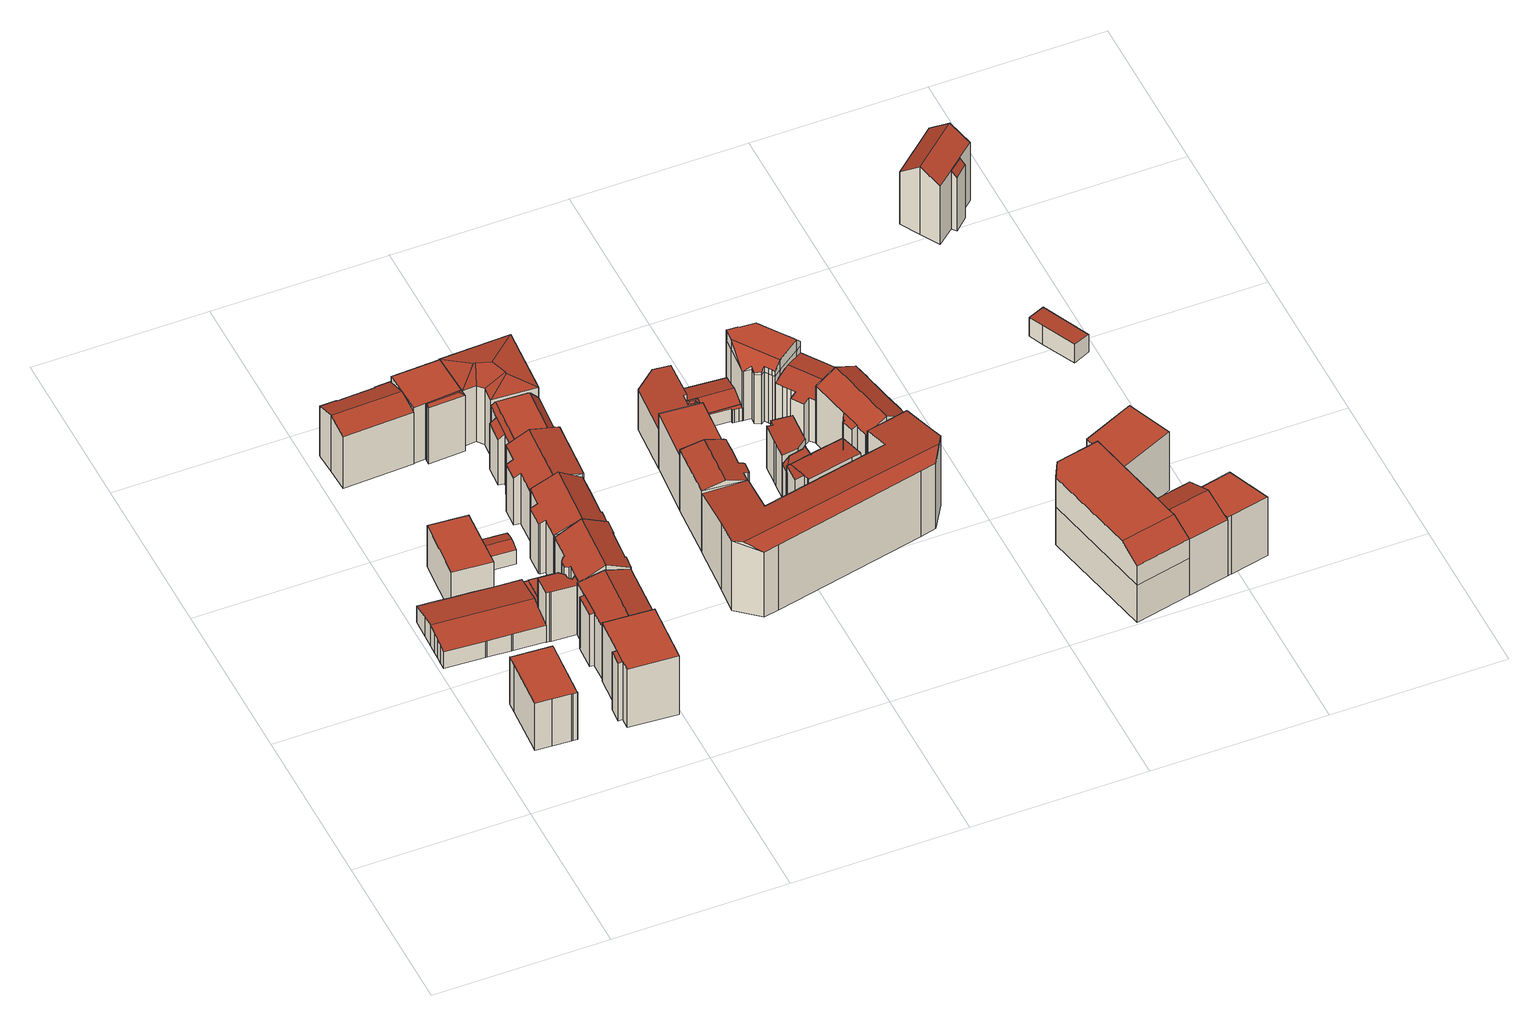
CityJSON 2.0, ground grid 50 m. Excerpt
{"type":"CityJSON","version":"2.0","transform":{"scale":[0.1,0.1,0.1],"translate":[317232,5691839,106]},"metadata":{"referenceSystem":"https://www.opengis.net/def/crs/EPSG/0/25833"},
"CityObjects":{
"building1":{"type":"Building","attributes":{"Dachtyp_tdc":"tdcPolyFlatRoof","Gemeindeschluessel":14713000,"Dachneigung":0,"QualitaetDacherkennung":67,"Geometrietyp2DReferenz":"3000","function":"31001_9998","roofType":"1000","measuredHeight":16.68},"geometry":[{"type":"MultiSurface","lod":"2","boundaries":[[[0,1,2,3]],[[1,4,5,2]],[[4,6,7,5]],[[6,8,9,7]],[[8,10,11,9]],[[10,12,13,11]],[[12,14,15,13]],[[14,16,17,15]],[[16,18,19,17]],[[18,20,21,19]],[[20,22,23,21]],[[22,24,25,23]],[[24,0,3,25]],[[24,22,20,18,16,14,12,10,8,6,4,1,0]],[[3,2,5,7,9,11,13,15,17,19,21,23,25]]],"semantics":{"surfaces":[{"type":"WallSurface"},{"type":"RoofSurface"},{"type":"GroundSurface"}],"values":[0,0,0,0,0,0,0,0,0,0,0,0,0,1,2]}}]},
"building2":{"type":"Building","attributes":{"Gemeindeschluessel":14713000,"Geometrietyp2DReferenz":"3000","function":"31001_9998","roofType":"9999"},"children":["building2-1","building2-2","building2-3"]},
"building2-1":{"type":"BuildingPart","attributes":{"Dachtyp_tdc":"tdcGableRoof","Dachneigung":10.12,"QualitaetDacherkennung":21,"Geometrietyp2DReferenz":"3000","roofType":"3100","measuredHeight":7.39},"parents":["building2"],"geometry":[{"type":"MultiSurface","lod":"2","boundaries":[[[26,27,28,29]],[[27,30,31,28]],[[30,32,33,31]],[[32,34,35,36,33]],[[37,38,39,40,41]],[[38,42,43,39]],[[42,44,45,43]],[[44,46,47,45]],[[46,48,49,47]],[[48,50,51,49]],[[50,52,53,51]],[[52,54,55,53]],[[54,56,57,55]],[[56,58,59,57]],[[58,60,61,59]],[[60,62,63,61]],[[62,26,29,63]],[[58,56,54,52,50,48,46,44,42,38,37,64]],[[64,34,32,30,27,26,62,60,58]],[[29,28,31,33,36,65,40,39,43,45,47,49,51,53,55,57,59,61,63]],[[66,35,34,64]],[[65,36,35,66]],[[37,41,66,64]],[[65,66,41,40]]],"semantics":{"surfaces":[{"type":"WallSurface"},{"type":"RoofSurface"},{"type":"GroundSurface"},{"type":"ClosureSurface"}],"values":[0,0,0,0,0,0,0,0,0,0,0,0,0,0,0,0,0,1,1,2,0,3,0,3]}}]},
"building2-2":{"type":"BuildingPart","attributes":{"Dachtyp_tdc":"tdcPolyFlatRoof","Dachneigung":0,"QualitaetDacherkennung":29,"Geometrietyp2DReferenz":"3000","roofType":"1000","measuredHeight":4.97},"parents":["building2"],"geometry":[{"type":"MultiSurface","lod":"2","boundaries":[[[67,68,69,70]],[[68,71,72,69]],[[71,73,74,72]],[[73,75,76,74]],[[75,77,78,76]],[[77,79,80,78]],[[79,81,82,80]],[[81,83,84,85,82]],[[86,87,88,89,90]],[[87,91,92,88]],[[91,93,94,92]],[[93,95,96,94]],[[95,97,98,96]],[[97,99,100,98]],[[99,101,102,100]],[[101,67,70,102]],[[101,99,97,95,93,91,87,86,83,81,79,77,75,73,71,68,67]],[[70,69,72,74,76,78,80,82,85,89,88,92,94,96,98,100,102]],[[90,84,83,86]],[[90,89,85,84]]],"semantics":{"surfaces":[{"type":"WallSurface"},{"type":"RoofSurface"},{"type":"GroundSurface"},{"type":"ClosureSurface"}],"values":[0,0,0,0,0,0,0,0,0,0,0,0,0,0,0,0,1,2,0,3]}}]},
"building2-3":{"type":"BuildingPart","attributes":{"Dachtyp_tdc":"tdcPolyFlatRoof","Dachneigung":0,"QualitaetDacherkennung":54,"Geometrietyp2DReferenz":"3000","roofType":"1000","measuredHeight":4.84},"parents":["building2"],"geometry":[{"type":"MultiSurface","lod":"2","boundaries":[[[35,90,89,36]],[[84,103,104,85]],[[103,41,40,104]],[[103,84,90,35,66,41]],[[40,65,36,89,85,104]],[[36,65,66,35]],[[65,40,41,66]],[[85,89,90,84]]],"semantics":{"surfaces":[{"type":"WallSurface"},{"type":"RoofSurface"},{"type":"GroundSurface"},{"type":"ClosureSurface"}],"values":[0,0,0,1,2,3,3,3]}}]},
"building3":{"type":"Building","attributes":{"Dachtyp_tdc":"tdcPolyFlatRoof","Gemeindeschluessel":14713000,"Dachneigung":0,"QualitaetDacherkennung":74,"Geometrietyp2DReferenz":"3000","function":"31001_9998","roofType":"1000","measuredHeight":14.57},"geometry":[{"type":"MultiSurface","lod":"2","boundaries":[[[105,106,33,107]],[[106,108,28,33]],[[108,109,110,28]],[[109,105,107,110]],[[109,108,106,105]],[[107,33,28,110]]],"semantics":{"surfaces":[{"type":"WallSurface"},{"type":"RoofSurface"},{"type":"GroundSurface"}],"values":[0,0,0,0,1,2]}}]},
"building4":{"type":"Building","attributes":{"Gemeindeschluessel":14713000,"Geometrietyp2DReferenz":"3000","function":"31001_9998","roofType":"9999"},"children":["building4-1","building4-2"]},
"building4-1":{"type":"BuildingPart","attributes":{"Dachtyp_tdc":"tdcPolyFlatRoof","Dachneigung":2.72,"QualitaetDacherkennung":75,"Geometrietyp2DReferenz":"3000","roofType":"2100","measuredHeight":20.51},"parents":["building4"],"geometry":[{"type":"MultiSurface","lod":"2","boundaries":[[[111,112,113,114]],[[115,116,117,118]],[[116,111,114,117]],[[116,115,112,111]],[[114,113,118,117]],[[118,113,112,115]]],"semantics":{"surfaces":[{"type":"WallSurface"},{"type":"RoofSurface"},{"type":"GroundSurface"},{"type":"ClosureSurface"}],"values":[0,0,0,1,2,3]}}]},
"building4-2":{"type":"BuildingPart","attributes":{"Dachtyp_tdc":"tdcPolyFlatRoof","Dachneigung":0,"QualitaetDacherkennung":60,"Geometrietyp2DReferenz":"3000","roofType":"1000","measuredHeight":20.7},"parents":["building4"],"geometry":[{"type":"MultiSurface","lod":"2","boundaries":[[[119,120,121,122]],[[120,123,124,121]],[[123,125,118,124]],[[125,115,118]],[[126,113,112]],[[126,127,128,113]],[[127,129,130,128]],[[129,131,132,130]],[[131,133,134,132]],[[133,119,122,134]],[[133,131,129,127,126,125,123,120,119]],[[122,121,124,118,113,128,130,132,134]],[[112,115,125,126]],[[112,113,118,115]]],"semantics":{"surfaces":[{"type":"WallSurface"},{"type":"RoofSurface"},{"type":"GroundSurface"},{"type":"ClosureSurface"}],"values":[0,0,0,0,0,0,0,0,0,0,1,2,0,3]}}]},
"building5":{"type":"Building","attributes":{"Gemeindeschluessel":14713000,"Dachneigung":76.05,"Dachorientierung":93.98,"MittlereTraufHoehe":114.02,"QualitaetDacherkennung":78,"ObjektHoehe":5.84,"BodenHoehe":108.82,"Geometrietyp2DReferenz":"3000","AbsoluteHoehe":114.66,"Dachflaeche":108.76,"function":"31001_9998","roofType":"5000","measuredHeight":5.84,"storeysAboveGround":2},"children":["building5-1"],"geometry":[{"type":"MultiSurface","lod":"2","boundaries":[[[135,136,137,138]],[[136,139,140,137]],[[139,141,142,143,140]],[[144,145,146]],[[144,147,148,145]],[[147,149,150,148]],[[149,151,152,150]],[[151,153,154,152]],[[153,155,156,154]],[[155,157,158,156]],[[157,159,160,158]],[[159,161,162,160]],[[161,163,164,162]],[[163,135,138,164]],[[165,159,157,155,153,151]],[[165,151,149,147,144]],[[165,144,141,139,136,135,163,161,159]],[[138,137,140,143,145,148,150,152,154,156,158,160,162,164]],[[146,142,141,144]],[[145,143,142,146]]],"semantics":{"surfaces":[{"type":"WallSurface"},{"type":"RoofSurface"},{"type":"GroundSurface"},{"type":"ClosureSurface"}],"values":[0,0,0,0,0,0,0,0,0,0,0,0,0,0,1,1,1,2,0,3]}}]},
"building5-1":{"type":"BuildingPart","attributes":{"Dachneigung":90,"Dachorientierung":0,"MittlereTraufHoehe":112.45,"QualitaetDacherkennung":47,"BodenHoehe":108.82,"ObjektTeilHoehe":3.63,"Geometrietyp2DReferenz":"3000","AbsoluteHoehe":112.45,"Dachflaeche":25.88,"roofType":"1000","measuredHeight":3.63,"storeysAboveGround":1},"parents":["building5"],"geometry":[{"type":"MultiSurface","lod":"2","boundaries":[[[166,146,145,167]],[[142,168,169,143]],[[168,166,167,169]],[[168,142,146,166]],[[167,145,143,169]],[[143,145,146,142]]],"semantics":{"surfaces":[{"type":"WallSurface"},{"type":"RoofSurface"},{"type":"GroundSurface"},{"type":"ClosureSurface"}],"values":[0,0,0,1,2,3]}}]},
"building6":{"type":"Building","attributes":{"Dachtyp_tdc":"tdcGableRoof","Gemeindeschluessel":14713000,"Dachneigung":12.95,"QualitaetDacherkennung":78,"Geometrietyp2DReferenz":"3000","function":"31001_9998","roofType":"3100","measuredHeight":19.84},"geometry":[{"type":"MultiSurface","lod":"2","boundaries":[[[170,171,172,173]],[[171,174,175,172]],[[174,176,177,175]],[[176,178,179,177]],[[178,180,181,179]],[[180,182,183,181]],[[182,184,185,183]],[[184,186,187,185]],[[186,188,189,187]],[[188,190,191,189]],[[190,192,193,191]],[[192,194,195,193]],[[194,170,173,195]],[[190,188,186,184,182]],[[182,180,178,176,174,171,170,194,192,190]],[[173,172,175,177,179,181,183,185,187,189,191,193,195]]],"semantics":{"surfaces":[{"type":"WallSurface"},{"type":"RoofSurface"},{"type":"GroundSurface"}],"values":[0,0,0,0,0,0,0,0,0,0,0,0,0,1,1,2]}}]},
"building7":{"type":"Building","attributes":{"Gemeindeschluessel":14713000,"Geometrietyp2DReferenz":"3000","function":"31001_9998","roofType":"9999"},"children":["building7-1","building7-2"]},
"building7-1":{"type":"BuildingPart","attributes":{"Dachtyp_tdc":"tdcPolyFlatRoof","Dachneigung":12.06,"QualitaetDacherkennung":73,"Geometrietyp2DReferenz":"3000","roofType":"2100","measuredHeight":18.56},"parents":["building7"],"geometry":[{"type":"MultiSurface","lod":"2","boundaries":[[[196,197,198,199]],[[197,200,201,202,198]],[[203,204,205,206]],[[204,196,199,205]],[[204,203,207,200,197,196]],[[199,198,202,208,206,205]],[[207,201,200]],[[207,208,202,201]],[[203,206,208,207]]],"semantics":{"surfaces":[{"type":"WallSurface"},{"type":"RoofSurface"},{"type":"GroundSurface"},{"type":"ClosureSurface"}],"values":[0,0,0,0,1,2,0,3,3]}}]},
"building7-2":{"type":"BuildingPart","attributes":{"Dachtyp_tdc":"tdcGableRoof","Dachneigung":15.08,"QualitaetDacherkennung":90,"Geometrietyp2DReferenz":"3000","roofType":"3100","measuredHeight":20.49},"parents":["building7"],"geometry":[{"type":"MultiSurface","lod":"2","boundaries":[[[209,210,132,211]],[[210,203,206,132]],[[201,212,213,202]],[[212,214,215,213]],[[214,216,217,215]],[[216,218,134,217]],[[218,209,211,134]],[[214,212,201,207,203,210,209]],[[209,218,216,214]],[[211,132,206,208,202,213,215,217,134]],[[203,207,208,206]],[[201,202,208,207]]],"semantics":{"surfaces":[{"type":"WallSurface"},{"type":"RoofSurface"},{"type":"GroundSurface"},{"type":"ClosureSurface"}],"values":[0,0,0,0,0,0,0,1,1,2,3,3]}}]},
"building8":{"type":"Building","attributes":{"Gemeindeschluessel":14713000,"Geometrietyp2DReferenz":"3000","function":"31001_9998","roofType":"9999"},"children":["building8-1","building8-2"]},
"building8-1":{"type":"BuildingPart","attributes":{"Dachtyp_tdc":"tdcGableRoof","Dachneigung":29.91,"QualitaetDacherkennung":89,"Geometrietyp2DReferenz":"3000","roofType":"3100","measuredHeight":22.19},"parents":["building8"],"geometry":[{"type":"MultiSurface","lod":"2","boundaries":[[[219,220,221,222]],[[220,223,224,221]],[[223,225,226,224]],[[225,227,228,226]],[[227,229,230,228]],[[229,231,232,230]],[[231,233,234,232]],[[233,235,236,234]],[[235,237,238,236]],[[237,239,240,238]],[[239,241,242,240]],[[241,243,244,242]],[[243,245,246,244]],[[245,247,248,246]],[[247,249,217,248]],[[249,250,251,217]],[[250,252,253,254,251]],[[255,219,222,256,257]],[[250,249,247,245,243,241,239,237,235,233]],[[233,231,229,227,225,223,220,219,255,252,250]],[[222,221,224,226,228,230,232,234,236,238,240,242,244,246,248,217,251,254,256]],[[255,257,253,252]],[[257,256,254,253]]],"semantics":{"surfaces":[{"type":"WallSurface"},{"type":"RoofSurface"},{"type":"GroundSurface"},{"type":"ClosureSurface"}],"values":[0,0,0,0,0,0,0,0,0,0,0,0,0,0,0,0,0,0,1,1,2,0,3]}}]},
"building8-2":{"type":"BuildingPart","attributes":{"Dachtyp_tdc":"tdcPolyFlatRoof","Dachneigung":2.84,"QualitaetDacherkennung":58,"Geometrietyp2DReferenz":"3000","roofType":"2100","measuredHeight":17.55},"parents":["building8"],"geometry":[{"type":"MultiSurface","lod":"2","boundaries":[[[258,259,260,261]],[[259,262,263,260]],[[262,264,265,263]],[[264,266,267,265]],[[266,268,269,267]],[[268,270,271,269]],[[270,257,256,271]],[[253,272,213,254]],[[272,273,274,213]],[[273,275,276,274]],[[275,277,278,276]],[[277,258,261,278]],[[277,275,273,272,253,257,270,268,266,264,262,259,258]],[[261,260,263,265,267,269,271,256,254,213,274,276,278]],[[254,256,257,253]]],"semantics":{"surfaces":[{"type":"WallSurface"},{"type":"RoofSurface"},{"type":"GroundSurface"},{"type":"ClosureSurface"}],"values":[0,0,0,0,0,0,0,0,0,0,0,0,1,2,3]}}]},
"building9":{"type":"Building","attributes":{"Dachtyp_tdc":"tdcFreeFormRoof","Gemeindeschluessel":14713000,"Dachneigung":25.23,"QualitaetDacherkennung":51,"Geometrietyp2DReferenz":"3000","function":"31001_9998","roofType":"5000","measuredHeight":22.21},"geometry":[{"type":"MultiSurface","lod":"2","boundaries":[[[279,280,281,282]],[[280,283,284,281]],[[283,285,286,284]],[[285,287,288,286]],[[287,289,290,288]],[[289,291,292,290]],[[291,293,294,292]],[[293,295,296,294]],[[295,297,298,296]],[[297,299,300,298]],[[299,301,238,300]],[[301,302,236,238]],[[302,303,232,236]],[[303,304,305,232]],[[304,279,282,305]],[[306,307,291,289,287,285,283,280,279,304,303]],[[297,295,293,307,306,302,301,299]],[[303,302,306]],[[293,291,307]],[[282,281,284,286,288,290,292,294,296,298,300,238,236,232,305]]],"semantics":{"surfaces":[{"type":"WallSurface"},{"type":"RoofSurface"},{"type":"GroundSurface"}],"values":[0,0,0,0,0,0,0,0,0,0,0,0,0,0,0,1,1,0,0,2]}}]},
"building10":{"type":"Building","attributes":{"Gemeindeschluessel":14713000,"Geometrietyp2DReferenz":"3000","function":"31001_9998","roofType":"9999"},"children":["building10-1","building10-2"]},
"building10-1":{"type":"BuildingPart","attributes":{"Dachtyp_tdc":"tdcFreeFormRoof","Dachneigung":30.34,"QualitaetDacherkennung":15,"Geometrietyp2DReferenz":"3000","roofType":"5000","measuredHeight":20.39},"parents":["building10"],"geometry":[{"type":"MultiSurface","lod":"2","boundaries":[[[308,309,310,311]],[[309,312,313,310]],[[312,314,315,313]],[[316,317,318]],[[317,319,320,318]],[[319,308,311,320]],[[316,314,312,321]],[[312,309,308,321]],[[308,319,317,316,321]],[[311,310,313,315,318,320]],[[318,315,314,316]]],"semantics":{"surfaces":[{"type":"WallSurface"},{"type":"RoofSurface"},{"type":"GroundSurface"},{"type":"ClosureSurface"}],"values":[0,0,0,0,0,0,1,1,1,2,3]}}]},
"building10-2":{"type":"BuildingPart","attributes":{"Dachtyp_tdc":"tdcPolyFlatRoof","Dachneigung":0,"QualitaetDacherkennung":64,"Geometrietyp2DReferenz":"3000","roofType":"1000","measuredHeight":19.78},"parents":["building10"],"geometry":[{"type":"MultiSurface","lod":"2","boundaries":[[[322,323,324,181]],[[323,316,318,324]],[[325,185,315,314]],[[325,322,181,185]],[[325,314,316,323,322]],[[181,324,318,315,185]],[[316,318,316,314]],[[314,315,318,316]]],"semantics":{"surfaces":[{"type":"WallSurface"},{"type":"RoofSurface"},{"type":"GroundSurface"},{"type":"ClosureSurface"}],"values":[0,0,0,0,1,2,0,3]}}]},
"building11":{"type":"Building","attributes":{"Dachtyp_tdc":"tdcFreeFormRoof","Gemeindeschluessel":14713000,"Dachneigung":12.43,"QualitaetDacherkennung":64,"Geometrietyp2DReferenz":"3000","function":"31001_9998","roofType":"5000","measuredHeight":21.08},"geometry":[{"type":"MultiSurface","lod":"2","boundaries":[[[326,327,328,329]],[[327,330,331,328]],[[330,332,333,331]],[[332,334,335,333]],[[334,336,337,335]],[[336,338,339,337]],[[338,340,341,339]],[[340,342,343,341]],[[342,344,345,343]],[[344,326,329,345]],[[340,338,336,346,347,342]],[[347,346,334,332,330,327,326,344]],[[336,334,346]],[[344,342,347]],[[329,328,331,333,335,337,339,341,343,345]]],"semantics":{"surfaces":[{"type":"WallSurface"},{"type":"RoofSurface"},{"type":"GroundSurface"}],"values":[0,0,0,0,0,0,0,0,0,0,1,1,0,0,2]}}]},
"building12":{"type":"Building","attributes":{"Gemeindeschluessel":14713000,"Geometrietyp2DReferenz":"3000","function":"31001_9998","roofType":"9999"},"children":["building12-1","building12-2"]},
"building12-1":{"type":"BuildingPart","attributes":{"Dachtyp_tdc":"tdcCutGableRoof","Dachneigung":0.33,"QualitaetDacherkennung":75,"Geometrietyp2DReferenz":"3000","roofType":"9999","measuredHeight":18.94},"parents":["building12"],"geometry":[{"type":"MultiSurface","lod":"2","boundaries":[[[348,349,350,351]],[[349,352,353,350]],[[352,354,355,353]],[[354,356,339,355]],[[356,357,337,339]],[[357,358,359,337]],[[358,360,361,359]],[[360,362,335,361]],[[362,363,364,335]],[[363,365,366,364]],[[365,367,368,366]],[[369,370,371,372]],[[370,373,374,371]],[[373,375,374]],[[375,376,377,374]],[[376,378,379,377]],[[378,348,351,379]],[[358,357,356,354,352,349,348,378]],[[376,375,373,370,369,367,365,363,362,360]],[[378,376,360,358]],[[351,350,353,355,339,337,359,361,335,364,366,368,372,371,374,377,379]],[[372,368,367,369]]],"semantics":{"surfaces":[{"type":"WallSurface"},{"type":"RoofSurface"},{"type":"GroundSurface"},{"type":"ClosureSurface"}],"values":[0,0,0,0,0,0,0,0,0,0,0,0,0,0,0,0,0,1,1,1,2,3]}}]},
"building12-2":{"type":"BuildingPart","attributes":{"Dachtyp_tdc":"tdcPolyFlatRoof","Dachneigung":40.77,"QualitaetDacherkennung":75,"Geometrietyp2DReferenz":"3000","roofType":"2100","measuredHeight":17.66},"parents":["building12"],"geometry":[{"type":"MultiSurface","lod":"2","boundaries":[[[380,367,368,367]],[[367,381,382,368]],[[381,383,384,382]],[[383,385,372,384]],[[385,369,372]],[[385,383,381,367,380]],[[368,382,384,372]],[[367,369,385,380]],[[367,368,372,369]]],"semantics":{"surfaces":[{"type":"WallSurface"},{"type":"RoofSurface"},{"type":"GroundSurface"},{"type":"ClosureSurface"}],"values":[0,0,0,0,0,1,2,0,3]}}]},
"building13":{"type":"Building","attributes":{"Dachtyp_tdc":"tdcFreeFormRoof","Gemeindeschluessel":14713000,"Dachneigung":10.34,"QualitaetDacherkennung":11,"Geometrietyp2DReferenz":"3000","function":"31001_9998","roofType":"5000","measuredHeight":21.36},"geometry":[{"type":"MultiSurface","lod":"2","boundaries":[[[386,387,351,388]],[[387,389,374,351]],[[389,390,391,374]],[[390,392,393,391]],[[392,394,395,393]],[[394,323,396,395]],[[323,397,398,396]],[[397,386,388,398]],[[399,397,323]],[[400,399,323,394]],[[401,400,394,392]],[[402,403,401,392,390]],[[404,402,390,389]],[[404,389,387]],[[403,402,404,387,386]],[[399,400,401,403,386,397]],[[388,351,374,391,393,395,396,398]]],"semantics":{"surfaces":[{"type":"WallSurface"},{"type":"RoofSurface"},{"type":"GroundSurface"}],"values":[0,0,0,0,0,0,0,0,1,1,1,1,1,1,1,1,2]}}]},
"building14":{"type":"Building","attributes":{"Dachtyp_tdc":"tdcFreeFormRoof","Gemeindeschluessel":14713000,"Dachneigung":11.81,"QualitaetDacherkennung":31,"Geometrietyp2DReferenz":"3000","function":"31001_9998","roofType":"5000","measuredHeight":22.97},"geometry":[{"type":"MultiSurface","lod":"2","boundaries":[[[405,406,407,408]],[[406,409,410,407]],[[409,411,412,410]],[[411,413,414,412]],[[413,415,416,414]],[[415,417,418,416]],[[417,419,420,418]],[[419,421,422,420]],[[421,423,424,422]],[[423,425,426,424]],[[425,427,428,426]],[[427,429,430,428]],[[429,405,408,430]],[[431,432,421,419]],[[427,425,423,432,431,417,415,413,411,409,406,405,429]],[[419,417,431]],[[423,421,432]],[[408,407,410,412,414,416,418,420,422,424,426,428,430]]],"semantics":{"surfaces":[{"type":"WallSurface"},{"type":"RoofSurface"},{"type":"GroundSurface"}],"values":[0,0,0,0,0,0,0,0,0,0,0,0,0,1,1,0,0,2]}}]},
"building15":{"type":"Building","attributes":{"Dachtyp_tdc":"tdcPolyFlatRoof","Gemeindeschluessel":14713000,"Dachneigung":0,"QualitaetDacherkennung":59,"Geometrietyp2DReferenz":"3000","function":"31001_9998","roofType":"1000","measuredHeight":19.46},"geometry":[{"type":"MultiSurface","lod":"2","boundaries":[[[433,434,435,436]],[[434,437,438,435]],[[437,439,440,438]],[[439,433,436,440]],[[439,437,434,433]],[[436,435,438,440]]],"semantics":{"surfaces":[{"type":"WallSurface"},{"type":"RoofSurface"},{"type":"GroundSurface"}],"values":[0,0,0,0,1,2]}}]},
"building16":{"type":"Building","attributes":{"Dachtyp_tdc":"tdcPolyFlatRoof","Gemeindeschluessel":14713000,"Dachneigung":3.53,"QualitaetDacherkennung":67,"Geometrietyp2DReferenz":"3000","function":"31001_9998","roofType":"2100","measuredHeight":14.1},"geometry":[{"type":"MultiSurface","lod":"2","boundaries":[[[441,442,443,444]],[[442,445,446,443]],[[445,447,448,446]],[[447,449,450,448]],[[449,451,452,450]],[[449,447,445,442,441,453,454,455,456,457,458,459,460,451]],[[452,438,435,461,462,463,464,465,466,444,443,446,448,450]],[[451,460,438,452]],[[460,459,435,438]],[[459,458,461,435]],[[458,457,462,461]],[[457,456,463,462]],[[456,455,464,463]],[[455,454,465,464]],[[454,453,466,465]],[[453,441,444,466]]],"semantics":{"surfaces":[{"type":"WallSurface"},{"type":"RoofSurface"},{"type":"GroundSurface"}],"values":[0,0,0,0,0,1,2,0,0,0,0,0,0,0,0,0]}}]},
"building17":{"type":"Building","attributes":{"Dachtyp_tdc":"tdcFreeFormRoof","Gemeindeschluessel":14713000,"Dachneigung":15.69,"QualitaetDacherkennung":27,"Geometrietyp2DReferenz":"3000","function":"31001_9998","roofType":"5000","measuredHeight":13.39},"geometry":[{"type":"MultiSurface","lod":"2","boundaries":[[[467,468,469,470]],[[468,471,472,469]],[[471,473,474,472]],[[473,475,476,474]],[[475,477,478,476]],[[477,479,480,478]],[[479,467,470,480]],[[481,479,477]],[[479,481,467]],[[482,481,477,475]],[[483,482,475,473]],[[483,473,471]],[[482,483,471,468]],[[481,482,468,467]],[[470,469,472,474,476,478,480]]],"semantics":{"surfaces":[{"type":"WallSurface"},{"type":"RoofSurface"},{"type":"GroundSurface"}],"values":[0,0,0,0,0,0,0,1,1,1,1,1,1,1,2]}}]},
"building18":{"type":"Building","attributes":{"Dachtyp_tdc":"tdcFreeFormRoof","Gemeindeschluessel":14713000,"Dachneigung":10.47,"QualitaetDacherkennung":17,"Geometrietyp2DReferenz":"3000","function":"31001_9998","roofType":"5000","measuredHeight":25.25},"geometry":[{"type":"MultiSurface","lod":"2","boundaries":[[[484,485,486,487]],[[485,488,489,486]],[[488,490,491,489]],[[490,492,493,491]],[[492,494,495,493]],[[494,496,497,495]],[[496,498,499,497]],[[498,500,501,499]],[[500,502,503,501]],[[502,504,505,503]],[[504,506,507,505]],[[506,508,509,507]],[[508,510,511,509]],[[510,512,513,511]],[[512,514,515,513]],[[514,516,517,515]],[[516,518,519,517]],[[518,520,521,519]],[[514,512,522,523,518,516]],[[510,508,506,504,502,500,498,496,494,492,490,488,485,484,520,523,522]],[[512,510,522]],[[520,518,523]],[[521,487,486,489,491,493,495,497,499,501,503,505,507,509,511,513,515,517,519]],[[520,484,487,521]]],"semantics":{"surfaces":[{"type":"WallSurface"},{"type":"RoofSurface"},{"type":"GroundSurface"}],"values":[0,0,0,0,0,0,0,0,0,0,0,0,0,0,0,0,0,0,1,1,0,0,2,0]}}]},
"building19":{"type":"Building","attributes":{"Dachtyp_tdc":"tdcFreeFormRoof","Gemeindeschluessel":14713000,"Dachneigung":65.08,"QualitaetDacherkennung":1,"Geometrietyp2DReferenz":"3000","function":"31001_9998","roofType":"5000","measuredHeight":15.38},"geometry":[{"type":"MultiSurface","lod":"2","boundaries":[[[524,525,526,527]],[[525,528,529,526]],[[528,530,531,529]],[[530,532,533,531]],[[532,534,535,533]],[[534,536,537,535]],[[536,538,539,537]],[[538,524,527,539]],[[540,536,534]],[[536,540,538]],[[541,540,534,532]],[[542,543,541,532,530]],[[542,530,528]],[[544,543,542,528,525]],[[544,525,524]],[[540,541,543,544,524,538]],[[527,526,529,531,533,535,537,539]]],"semantics":{"surfaces":[{"type":"WallSurface"},{"type":"RoofSurface"},{"type":"GroundSurface"}],"values":[0,0,0,0,0,0,0,0,1,1,1,1,1,1,1,1,2]}}]},
"building20":{"type":"Building","attributes":{"Gemeindeschluessel":14713000,"Geometrietyp2DReferenz":"3000","function":"31001_9998","roofType":"9999"},"children":["building20-1","building20-2"]},
"building20-1":{"type":"BuildingPart","attributes":{"Dachtyp_tdc":"tdcPolyFlatRoof","Dachneigung":0,"QualitaetDacherkennung":44,"Geometrietyp2DReferenz":"3000","roofType":"1000","measuredHeight":4.54},"parents":["building20"],"geometry":[{"type":"MultiSurface","lod":"2","boundaries":[[[545,546,547,548]],[[546,549,550,547]],[[549,551,552,550]],[[551,553,554,552]],[[553,555,556,554]],[[555,557,558,556]],[[557,559,560,558]],[[557,555,553,551,549,546,545,559]],[[560,548,547,550,552,554,556,558]],[[548,560,559,545]]],"semantics":{"surfaces":[{"type":"WallSurface"},{"type":"RoofSurface"},{"type":"GroundSurface"},{"type":"ClosureSurface"}],"values":[0,0,0,0,0,0,0,1,2,3]}}]},
"building20-2":{"type":"BuildingPart","attributes":{"Dachtyp_tdc":"tdcGableRoof","Dachneigung":15.44,"QualitaetDacherkennung":76,"Geometrietyp2DReferenz":"3000","roofType":"3100","measuredHeight":5.92},"parents":["building20"],"geometry":[{"type":"MultiSurface","lod":"2","boundaries":[[[561,562,563,564]],[[562,565,566,563]],[[565,567,568,566]],[[567,569,570,568]],[[569,571,572,570]],[[571,573,545,548,572]],[[559,561,564,560]],[[571,569,567,565]],[[565,562,561,559,573,571]],[[564,563,566,568,570,572,548,560]],[[559,545,573]],[[559,560,548,545]]],"semantics":{"surfaces":[{"type":"WallSurface"},{"type":"RoofSurface"},{"type":"GroundSurface"},{"type":"ClosureSurface"}],"values":[0,0,0,0,0,0,0,1,1,2,0,3]}}]},
"building21":{"type":"Building","attributes":{"Dachtyp_tdc":"tdcPolyFlatRoof","Gemeindeschluessel":14713000,"Dachneigung":3.67,"QualitaetDacherkennung":51,"Geometrietyp2DReferenz":"3000","function":"31001_9998","roofType":"2100","measuredHeight":14.92},"geometry":[{"type":"MultiSurface","lod":"2","boundaries":[[[574,575,576,577]],[[575,578,579,576]],[[578,580,581,579]],[[580,582,583,581]],[[582,584,585,583]],[[584,586,587,585]],[[586,588,589,587]],[[588,590,591,589]],[[590,592,593,591]],[[592,594,595,593]],[[594,596,597,595]],[[596,598,599,597]],[[598,600,601,599]],[[600,574,577,601]],[[600,598,596,594,592,590,588,586,584,582,580,578,575,574]],[[577,576,579,581,583,585,587,589,591,593,595,597,599,601]]],"semantics":{"surfaces":[{"type":"WallSurface"},{"type":"RoofSurface"},{"type":"GroundSurface"}],"values":[0,0,0,0,0,0,0,0,0,0,0,0,0,0,1,2]}}]},
"building22":{"type":"Building","attributes":{"Gemeindeschluessel":14713000,"Geometrietyp2DReferenz":"3000","function":"31001_9998","roofType":"9999"},"children":["building22-1","building22-2"]},
"building22-1":{"type":"BuildingPart","attributes":{"Dachtyp_tdc":"tdcPolyFlatRoof","Dachneigung":5.17,"QualitaetDacherkennung":68,"Geometrietyp2DReferenz":"3000","roofType":"2100","measuredHeight":15},"parents":["building22"],"geometry":[{"type":"MultiSurface","lod":"2","boundaries":[[[602,603,604,605]],[[603,606,607,604]],[[606,608,609,607]],[[608,610,611,609]],[[610,612,613,611]],[[612,614,615,613]],[[614,616,617,615]],[[616,618,619,617]],[[618,620,621,619]],[[620,618,616,614,612,610,608,606,603,602]],[[605,604,607,609,611,613,615,617,619,621]],[[602,605,621,620]]],"semantics":{"surfaces":[{"type":"WallSurface"},{"type":"RoofSurface"},{"type":"GroundSurface"},{"type":"ClosureSurface"}],"values":[0,0,0,0,0,0,0,0,0,1,2,3]}}]},
"building22-2":{"type":"BuildingPart","attributes":{"Dachtyp_tdc":"tdcPolyFlatRoof","Dachneigung":5.46,"QualitaetDacherkennung":63,"Geometrietyp2DReferenz":"3000","roofType":"2100","measuredHeight":14.88},"parents":["building22"],"geometry":[{"type":"MultiSurface","lod":"2","boundaries":[[[622,623,624,625]],[[623,602,605,624]],[[626,622,625,621,620]],[[626,602,623,622]],[[625,624,605,621]],[[620,602,626]],[[620,621,605,602]]],"semantics":{"surfaces":[{"type":"WallSurface"},{"type":"RoofSurface"},{"type":"GroundSurface"},{"type":"ClosureSurface"}],"values":[0,0,0,1,2,0,3]}}]},
"building23":{"type":"Building","attributes":{"Dachtyp_tdc":"tdcFreeFormRoof","Gemeindeschluessel":14713000,"Dachneigung":0.959,"QualitaetDacherkennung":53,"Geometrietyp2DReferenz":"3000","function":"31001_9998","roofType":"5000","measuredHeight":21.32},"geometry":[{"type":"MultiSurface","lod":"2","boundaries":[[[627,628,629,630]],[[628,631,632,629]],[[631,633,634,632]],[[633,635,636,634]],[[635,637,638,636]],[[637,639,640,638]],[[639,641,642,640]],[[641,643,644,642]],[[643,645,646,644]],[[645,647,648,646]],[[647,649,650,648]],[[649,651,652,650]],[[651,653,654,652]],[[653,655,656,654]],[[655,657,658,656]],[[657,659,660,658]],[[659,661,662,660]],[[661,663,664,662]],[[663,665,666,664]],[[665,667,668,666]],[[667,669,670,668]],[[669,627,630,670]],[[671,672,673,674,675,676,677,641,678,679,680]],[[681,682,683,684,685,686,687]],[[676,681,687,688,689,690,691,677]],[[645,691,690,647]],[[643,677,691,645]],[[647,690,689,649]],[[649,689,688,651]],[[651,688,687,653]],[[653,687,686,655]],[[655,686,685,657]],[[657,685,684,659]],[[659,684,683,661]],[[661,683,682,663]],[[663,682,681,665]],[[665,681,676,667]],[[635,680,679,637]],[[633,671,680,635]],[[637,679,678,639]],[[639,678,641]],[[641,677,643]],[[667,676,675,669]],[[669,675,674,627]],[[627,674,673,628]],[[628,673,672,631]],[[631,672,671,633]],[[630,629,632,634,636,638,640,642,644,646,648,650,652,654,656,658,660,662,664,666,668,670]]],"semantics":{"surfaces":[{"type":"WallSurface"},{"type":"RoofSurface"},{"type":"GroundSurface"}],"values":[0,0,0,0,0,0,0,0,0,0,0,0,0,0,0,0,0,0,0,0,0,0,1,1,1,0,0,0,0,0,0,0,0,0,0,0,0,0,0,0,0,0,0,0,0,0,0,2]}}]},
"building24":{"type":"Building","attributes":{"Gemeindeschluessel":14713000,"Dachtyp_tdc":"tdcFreeFormRoof","Dachneigung":10,"QualitaetDacherkennung":69,"Geometrietyp2DReferenz":"3000","function":"31001_9998","roofType":"5000","measuredHeight":16.43},"geometry":[{"type":"MultiSurface","lod":"2","boundaries":[[[692,693,694,695]],[[693,696,697,694]],[[696,698,699,697]],[[698,700,701,699]],[[700,702,703,701]],[[702,704,705,703]],[[704,706,707,705]],[[706,708,709,707]],[[708,710,670,709]],[[710,711,664,670]],[[711,712,713,664]],[[712,714,715,713]],[[714,692,695,715]],[[716,714,712,711,717]],[[696,693,692,716,717,710,708,706,704,702,700,698]],[[711,710,717]],[[692,714,716]],[[695,694,697,699,701,703,705,707,709,670,664,713,715]]],"semantics":{"surfaces":[{"type":"WallSurface"},{"type":"RoofSurface"},{"type":"GroundSurface"}],"values":[0,0,0,0,0,0,0,0,0,0,0,0,0,1,1,0,0,2]}}]},
"building25":{"type":"Building","attributes":{"Gemeindeschluessel":14713000,"Geometrietyp2DReferenz":"3000","function":"31001_9998","roofType":"9999"},"children":["building25-1","building25-2"]},
"building25-1":{"type":"BuildingPart","attributes":{"Dachtyp_tdc":"tdcPolyFlatRoof","Dachneigung":16.95,"QualitaetDacherkennung":32,"Geometrietyp2DReferenz":"3000","roofType":"2100","measuredHeight":20.73},"parents":["building25"],"geometry":[{"type":"MultiSurface","lod":"2","boundaries":[[[718,719,720,721]],[[719,722,723,720]],[[722,724,725,723]],[[724,726,727,725]],[[726,728,729,730,727]],[[731,718,721,732,733]],[[731,734,728,726,724,722,719,718]],[[721,720,723,725,727,730,735,732]],[[736,729,728,734]],[[736,735,730,729]],[[731,733,736,734]],[[733,732,735,736]]],"semantics":{"surfaces":[{"type":"WallSurface"},{"type":"RoofSurface"},{"type":"GroundSurface"},{"type":"ClosureSurface"}],"values":[0,0,0,0,0,0,1,2,0,3,0,3]}}]},
"building25-2":{"type":"BuildingPart","attributes":{"Dachtyp_tdc":"tdcGableRoof","Dachneigung":26.64,"QualitaetDacherkennung":74,"Geometrietyp2DReferenz":"3000","roofType":"3100","measuredHeight":23.49},"parents":["building25"],"geometry":[{"type":"MultiSurface","lod":"2","boundaries":[[[737,738,739,740]],[[738,741,742,739]],[[741,743,503,742]],[[743,744,745,503]],[[744,746,747,745]],[[746,748,749,747]],[[748,733,732,749]],[[729,750,751,730]],[[750,752,753,751]],[[752,754,695,753]],[[754,755,756,695]],[[755,757,715,756]],[[757,758,759,715]],[[758,737,740,759]],[[755,754,752,750,729,736,733,748,746,744]],[[744,743,741,738,737,758,757,755]],[[740,739,742,503,745,747,749,732,735,730,751,753,695,756,715,759]],[[735,732,733,736]],[[730,735,736,729]]],"semantics":{"surfaces":[{"type":"WallSurface"},{"type":"RoofSurface"},{"type":"GroundSurface"},{"type":"ClosureSurface"}],"values":[0,0,0,0,0,0,0,0,0,0,0,0,0,0,1,1,2,3,3]}}]},
"building26":{"type":"Building","attributes":{"Gemeindeschluessel":14713000,"Geometrietyp2DReferenz":"3000","function":"31001_9998","roofType":"9999"},"children":["building26-1","building26-2","building26-3","building26-4"]},
"building26-1":{"type":"BuildingPart","attributes":{"Dachtyp_tdc":"tdcPolyFlatRoof","Dachneigung":0,"QualitaetDacherkennung":46,"Geometrietyp2DReferenz":"3000","roofType":"1000","measuredHeight":20.79},"parents":["building26"],"geometry":[{"type":"MultiSurface","lod":"2","boundaries":[[[760,761,762,763,764]],[[765,766,767,768,769]],[[766,760,764,767]],[[766,765,770,761,760]],[[764,763,768,767]],[[769,770,765]],[[769,768,763,762]],[[769,762,761,770]]],"semantics":{"surfaces":[{"type":"WallSurface"},{"type":"RoofSurface"},{"type":"GroundSurface"},{"type":"ClosureSurface"}],"values":[0,0,0,1,2,0,3,3]}}]},
"building26-2":{"type":"BuildingPart","attributes":{"Dachtyp_tdc":"tdcFreeFormRoof","Dachneigung":0.141,"QualitaetDacherkennung":50,"Geometrietyp2DReferenz":"3000","roofType":"5000","measuredHeight":23.72},"parents":["building26"],"geometry":[{"type":"MultiSurface","lod":"2","boundaries":[[[762,771,772,763]],[[773,774,775,776]],[[774,777,778,775]],[[777,779,780,778]],[[779,769,768,780]],[[781,782,783,784]],[[769,785,786,787,770]],[[781,788,789,790,791,787,786,792,782]],[[774,783,782,792,777]],[[777,792,786,785,779]],[[762,761,791,790,793,794,771]],[[779,785,769]],[[773,795,784,783,774]],[[768,763,772,776,775,778,780]],[[763,768,769,762]],[[776,772,771,773]],[[787,791,761,770]],[[770,761,762,769]],[[790,789,793]],[[788,781,784,795]],[[771,794,795,773]],[[794,793,789,788,795]]],"semantics":{"surfaces":[{"type":"WallSurface"},{"type":"RoofSurface"},{"type":"GroundSurface"},{"type":"ClosureSurface"}],"values":[0,0,0,0,0,1,1,1,0,0,0,0,0,2,3,3,0,3,0,0,3,3]}}]},
"building26-3":{"type":"BuildingPart","attributes":{"Dachtyp_tdc":"tdcGableRoof","Dachneigung":24.9,"QualitaetDacherkennung":14,"Geometrietyp2DReferenz":"3000","roofType":"3100","measuredHeight":23.92},"parents":["building26"],"geometry":[{"type":"MultiSurface","lod":"2","boundaries":[[[796,797,798,799]],[[800,795,773,776,801]],[[794,796,799,772,771]],[[793,789,802,803,804,805]],[[802,788,795,800,806,803]],[[796,805,804,807,797]],[[794,793,805,796]],[[799,798,801,776,772]],[[801,798,797,800]],[[771,772,776,773]],[[771,773,795,794]],[[807,804,803,806]],[[797,807,806,800]],[[802,789,788]],[[795,788,789,793,794]]],"semantics":{"surfaces":[{"type":"WallSurface"},{"type":"RoofSurface"},{"type":"GroundSurface"},{"type":"ClosureSurface"}],"values":[0,0,0,1,1,0,0,2,3,3,3,0,3,0,3]}}]},
"building26-4":{"type":"BuildingPart","attributes":{"Dachtyp_tdc":"tdcPolyFlatRoof","Dachneigung":0,"QualitaetDacherkennung":47,"Geometrietyp2DReferenz":"3000","roofType":"1000","measuredHeight":20.82},"parents":["building26"],"geometry":[{"type":"MultiSurface","lod":"2","boundaries":[[[808,809,810,811]],[[809,812,813,810]],[[812,814,815,813]],[[814,816,800,801,815]],[[807,808,811,798,797]],[[807,806,816,814,812,809,808]],[[811,810,813,815,801,798]],[[806,800,816]],[[797,798,801,800]],[[797,800,806,807]]],"semantics":{"surfaces":[{"type":"WallSurface"},{"type":"RoofSurface"},{"type":"GroundSurface"},{"type":"ClosureSurface"}],"values":[0,0,0,0,0,1,2,0,3,3]}}]},
"building27":{"type":"Building","attributes":{"Dachtyp_tdc":"tdcPolyFlatRoof","Gemeindeschluessel":14713000,"Dachneigung":4.11,"QualitaetDacherkennung":71,"Geometrietyp2DReferenz":"3000","function":"31001_9998","roofType":"2100","measuredHeight":6.65},"geometry":[{"type":"MultiSurface","lod":"2","boundaries":[[[817,818,819,820]],[[818,821,822,819]],[[821,823,824,822]],[[823,825,826,824]],[[825,817,820,826]],[[825,823,821,818,817]],[[820,819,822,824,826]]],"semantics":{"surfaces":[{"type":"WallSurface"},{"type":"RoofSurface"},{"type":"GroundSurface"}],"values":[0,0,0,0,0,1,2]}}]},
"building28":{"type":"Building","attributes":{"Gemeindeschluessel":14713000,"Geometrietyp2DReferenz":"3000","function":"31001_9998","roofType":"9999"},"children":["building28-1","building28-2"]},
"building28-1":{"type":"BuildingPart","attributes":{"Dachtyp_tdc":"tdcGableRoof","Dachneigung":39.94,"QualitaetDacherkennung":71,"Geometrietyp2DReferenz":"3000","roofType":"3100","measuredHeight":23.82},"parents":["building28"],"geometry":[{"type":"MultiSurface","lod":"2","boundaries":[[[827,828,829,830]],[[828,831,832,829]],[[831,833,834,832]],[[835,836,837,838]],[[836,839,840,837]],[[839,841,842,840]],[[841,827,830,842]],[[839,836,835,833,831,828]],[[828,827,841,839]],[[829,832,834,838,837,840,842,830]],[[838,834,833,835]]],"semantics":{"surfaces":[{"type":"WallSurface"},{"type":"RoofSurface"},{"type":"GroundSurface"},{"type":"ClosureSurface"}],"values":[0,0,0,0,0,0,0,1,1,2,3]}}]},
"building28-2":{"type":"BuildingPart","attributes":{"Dachtyp_tdc":"tdcPolyFlatRoof","Dachneigung":48.36,"QualitaetDacherkennung":49,"Geometrietyp2DReferenz":"3000","roofType":"2100","measuredHeight":20.64},"parents":["building28"],"geometry":[{"type":"MultiSurface","lod":"2","boundaries":[[[843,833,844,845,846]],[[847,838,834,848]],[[846,845,835,838,847]],[[844,833,834,833]],[[833,843,848,834]],[[843,846,847,848]],[[844,833,835,845]],[[833,834,838,835]]],"semantics":{"surfaces":[{"type":"RoofSurface"},{"type":"GroundSurface"},{"type":"WallSurface"},{"type":"ClosureSurface"}],"values":[0,1,2,2,2,2,2,3]}}]}
},
"vertices":[
[207,176,197],[207,171,197],[207,171,30],[207,176,30],[195,172,197],[195,172,30],[192,172,197],[192,172,30],[139,176,197],[139,176,30],[91,179,197],[91,179,30],[92,184,197],[92,184,30],[101,329,197],[101,329,30],[103,360,197],[103,360,30],[109,359,197],[109,359,30],[217,352,197],[217,352,30],[219,352,197],[219,352,30],[219,348,197],[219,348,30],
[66,725,85],[101,722,85],[101,722,28],[66,725,28],[158,718,85],[158,718,28],[216,713,85],[216,713,28],[292,708,86],[292,708,76],[292,708,28],[284,590,97],[280,529,86],[280,529,28],[284,590,28],[284,590,76],[191,535,86],[191,535,28],[187,535,86],[187,535,28],[121,540,86],[121,540,28],[116,540,86],[116,540,28],[3,548,86],[3,548,28],[3,568,90],[3,568,28],[4,589,93],[4,589,28],[5,609,97],[5,609,28],[6,636,102],[6,636,28],[7,673,95],[7,673,28],[9,729,85],[9,729,28],[286,616,102],[286,616,28],[286,616,76],
[374,587,78],[372,557,78],[372,557,28],[374,587,28],[361,549,78],[361,549,28],[352,561,78],[352,561,28],[352,573,78],[352,573,28],[342,583,78],[342,583,28],[350,591,78],[350,591,28],[345,597,78],[345,597,28],[304,600,78],[304,600,76],[304,600,28],[309,707,78],[378,701,78],[378,701,28],[309,707,28],[309,707,76],[380,701,78],[380,701,28],[376,629,78],[376,629,28],[372,629,78],[372,629,28],[363,620,78],[363,620,28],[361,598,78],[361,598,28],[370,587,78],[370,587,28],
[304,589,76],[304,589,28],
[227,894,174],[216,713,174],[227,894,28],[101,722,174],[115,903,174],[115,903,28],
[333,238,232],[346,237,232],[346,237,27],[333,238,27],[343,193,232],[330,194,232],[330,194,27],[343,193,27],
[482,152,234],[341,162,234],[341,162,27],[482,152,27],[342,167,234],[342,167,27],[343,193,234],[346,237,234],[352,339,234],[352,339,27],[353,343,234],[353,343,27],[355,343,234],[355,343,27],[495,334,234],[495,334,27],
[222,826,78],[222,836,81],[222,836,28],[222,826,28],[222,850,84],[222,850,28],[221,826,78],[221,826,64],[221,826,28],[167,830,78],[167,830,28],[167,830,64],[168,854,78],[168,854,28],[171,891,78],[171,891,28],[171,896,78],[171,896,28],[330,885,78],[330,885,28],[330,880,79],[330,880,28],[330,869,82],[330,869,28],[328,852,87],[328,852,28],[328,845,85],[328,845,28],[326,819,78],[326,819,28],[238,858,87],
[165,781,64],[165,781,28],[217,778,64],[217,778,28],
[76,1383,205],[76,1380,206],[76,1380,29],[76,1383,29],[186,1385,206],[186,1385,29],[186,1388,205],[186,1388,29],[230,1390,205],[230,1390,29],[230,1385,206],[230,1385,29],[233,1324,228],[233,1324,29],[236,1257,213],[236,1257,29],[236,1256,212],[236,1256,29],[36,1248,212],[36,1248,29],[33,1316,228],[33,1316,29],[30,1378,206],[30,1378,29],[30,1381,205],[30,1381,29],
[349,474,210],[359,474,212],[359,474,27],[349,474,27],[361,475,213],[361,475,212],[361,475,27],[357,403,213],[345,404,210],[345,404,27],[357,403,27],[358,403,213],[358,403,27],
[426,338,232],[355,343,213],[426,338,27],[363,522,212],[363,522,27],[437,517,232],[437,517,27],[507,512,213],[507,512,27],[495,334,214],
[374,587,208],[370,587,206],[370,587,27],[374,587,27],[361,598,200],[361,598,27],[363,620,200],[363,620,27],[372,629,205],[372,629,27],[376,629,207],[376,629,27],[380,701,207],[380,701,27],[453,696,249],[453,696,27],[521,691,216],[521,691,27],[524,691,214],[524,691,27],[521,648,214],[521,648,27],[518,649,216],[518,649,27],[510,554,216],[510,554,27],[513,554,215],[513,554,27],[509,512,216],[509,512,27],[507,512,217],[441,517,249],[441,517,27],[370,522,208],[370,522,203],[370,522,27],[372,557,208],[372,557,27],[372,557,201],
[284,590,200],[304,589,200],[304,589,27],[284,590,27],[339,586,200],[339,586,27],[342,583,200],[342,583,27],[352,573,200],[352,573,27],[352,561,201],[352,561,27],[361,549,202],[361,549,27],[363,522,203],[293,527,203],[293,527,27],[289,528,203],[289,528,27],[280,529,203],[280,529,27],
[382,761,213],[367,762,206],[367,762,27],[382,761,27],[364,765,204],[364,765,27],[368,825,204],[368,825,27],[388,824,214],[388,824,27],[392,876,214],[392,876,27],[392,880,214],[392,880,27],[533,870,208],[533,870,27],[530,822,208],[530,822,27],[524,737,207],[524,737,27],[528,737,205],[528,737,27],[524,691,205],[521,691,207],[380,701,215],[378,701,214],[378,701,27],[454,696,249],[467,875,249],
[374,1245,227],[271,1241,227],[271,1241,29],[374,1245,29],[271,1251,232],[271,1251,29],[271,1260,227],[271,1260,29],[373,1268,227],[373,1268,226],[373,1268,29],[373,1263,226],[373,1263,29],[362,1256,233],
[230,1385,227],[368,1391,227],[368,1391,29],[236,1257,227],
[396,949,205],[377,951,194],[377,951,28],[396,949,28],[381,1005,194],[381,1005,28],[400,1004,205],[400,1004,28],[405,1059,205],[405,1059,28],[546,1050,221],[546,1050,28],[549,1049,221],[549,1049,28],[536,870,221],[536,870,28],[533,870,221],[533,870,28],[392,880,205],[392,880,28],[467,1055,239],[455,876,239],
[556,1196,191],[556,1191,191],[556,1191,28],[556,1196,28],[548,1085,191],[548,1085,28],[551,1085,188],[551,1085,28],[549,1049,188],[546,1050,191],[521,1051,217],[521,1051,28],[428,1057,217],[428,1057,28],[405,1059,192],[405,1062,192],[405,1062,28],[416,1062,204],[416,1062,28],[418,1097,204],[418,1097,28],[423,1161,204],[427,1200,205],[427,1200,28],[423,1161,28],[427,1204,204],[427,1204,28],[427,1204,205],[438,1203,217],[438,1203,28],[532,1198,217],[532,1198,28],
[418,1097,205],[401,1099,189],[401,1099,28],[405,1162,189],[405,1162,28],[423,1161,205],
[570,1401,227],[556,1196,227],[570,1401,28],[427,1204,227],[430,1248,227],[430,1248,28],[414,1266,227],[414,1266,28],[373,1263,227],[373,1263,28],[368,1391,28],[368,1393,227],[368,1393,28],[370,1390,227],[435,1331,239],[441,1332,239],[497,1271,239],[481,1315,242],[496,1264,239],
[904,730,237],[917,728,233],[917,728,26],[904,730,26],[920,725,232],[920,725,26],[918,693,232],[918,693,26],[914,689,233],[914,689,26],[901,690,237],[901,690,26],[899,661,237],[899,661,26],[775,670,242],[775,670,26],[786,829,242],[786,829,26],[905,821,239],[905,821,26],[910,820,237],[910,820,26],[908,792,237],[908,792,26],[908,782,237],[908,782,26],[841,666,256],[852,824,256],
[786,829,222],[799,989,222],[799,989,27],[786,829,27],[917,980,222],[917,980,27],[905,821,222],[905,821,27],
[905,1046,162],[921,1044,161],[921,1044,27],[905,1046,27],[921,1038,161],[921,1038,27],[919,1016,161],[919,1016,27],[918,1002,161],[918,1002,27],[917,983,161],[917,983,27],[906,1061,162],[907,1081,162],[917,1081,161],[923,1192,162],[872,1195,165],[809,1140,168],[799,989,168],[917,980,161],[809,1140,27],[872,1195,27],[923,1192,27],[917,1081,27],[907,1081,27],[906,1061,27],
[921,1038,160],[921,1044,160],[921,1044,28],[921,1038,28],[905,1046,160],[905,1046,28],[906,1061,160],[906,1061,28],[937,1059,160],[937,1059,28],[936,1037,160],[936,1037,28],[932,1037,160],[932,1037,28],[929,1045,162],[929,1051,162],[913,1053,162],
[765,526,258],[775,670,232],[775,670,25],[765,526,25],[900,661,239],[900,661,25],[900,658,239],[900,658,25],[891,536,261],[891,536,25],[1226,609,260],[1226,609,25],[1263,617,260],[1263,617,25],[1248,691,246],[1248,691,25],[1247,694,246],[1247,694,25],[1369,720,246],[1369,720,25],[1370,716,247],[1370,716,25],[1383,653,258],[1383,653,25],[1389,624,264],[1389,624,25],[1399,575,273],[1399,575,25],[1353,504,257],[1353,504,25],[1308,494,257],[1308,494,25],[868,398,255],[868,398,25],[824,389,255],[824,389,25],[758,444,273],[758,444,25],[1382,547,277],[783,423,277],
[1041,733,145],[1041,736,145],[1041,736,30],[1041,733,30],[1043,763,145],[1043,763,30],[1043,767,145],[1043,767,30],[1092,777,145],[1092,777,30],[1123,803,145],[1123,803,30],[1123,792,145],[1123,792,30],[1125,750,145],[1125,750,30],[1106,764,184],[1100,762,180],[1048,762,156],[1058,753,180],[1043,735,149],
[1065,1076,71],[1064,1062,71],[1064,1062,26],[1065,1076,26],[1055,1063,71],[1055,1063,26],[1044,1064,71],[1044,1064,26],[1038,1064,71],[1038,1064,26],[1037,1070,71],[1037,1070,26],[942,1077,71],[942,1077,26],[942,1080,71],[942,1080,26],
[934,1080,71],[917,1081,71],[917,1081,26],[934,1080,26],[920,1131,85],[920,1131,26],[923,1192,69],[923,1192,26],[1073,1180,70],[1073,1180,26],[1069,1123,85],[1069,1123,26],[1065,1076,72],
[1043,767,174],[1046,810,174],[1046,810,25],[1043,767,25],[1047,826,174],[1047,826,25],[1051,880,174],[1051,880,25],[1068,879,173],[1068,879,25],[1069,896,173],[1069,896,25],[1090,895,172],[1090,895,25],[1129,894,169],[1129,894,25],[1129,890,169],[1129,890,25],[1128,886,169],[1128,886,25],[1124,824,169],[1124,824,25],[1123,805,169],[1123,805,25],[1123,803,169],[1123,803,25],[1092,777,171],[1092,777,25],
[1053,735,169],[1125,750,169],[1125,750,26],[1053,735,26],[1212,767,169],[1212,767,26],[1220,731,172],[1220,731,26],[1228,695,176],[1228,695,26],[1228,691,176],[1228,691,26],[1202,686,176],[1202,686,26],[1068,658,176],[1068,658,26],[1067,662,176],[1067,662,26],[1064,677,174],[1064,677,26],
[1037,672,175],[1041,733,169],[1041,733,26],[1037,672,26],[1064,677,175],
[1128,1019,200],[1122,1027,200],[1122,1027,25],[1128,1019,25],[1115,1039,200],[1115,1039,25],[1104,1032,200],[1104,1032,25],[1087,1041,200],[1087,1041,25],[1089,1060,200],[1089,1060,25],[1067,1062,200],[1067,1062,25],[1064,1062,200],[1064,1062,25],[1070,1146,200],[1070,1146,25],[1073,1180,200],[1073,1180,25],[1073,1182,200],[1073,1182,25],[1104,1180,200],[1104,1180,25],[1104,1178,200],[1104,1178,25],[1152,1174,200],[1152,1174,25],[1157,1173,200],[1157,1173,25],[1183,1161,200],[1183,1161,25],[1216,1114,200],[1216,1114,25],[1219,1116,200],[1219,1116,25],[1236,1086,200],[1236,1086,25],[1222,1076,200],[1222,1076,25],[1154,1028,200],[1154,1028,25],[1133,1012,200],[1133,1012,25],[1104,1032,210],[1115,1039,219],[1122,1027,219],[1128,1019,219],[1133,1012,218],[1154,1028,237],[1070,1146,237],[1067,1062,202],[1089,1060,213],[1087,1041,205],[1222,1076,238],[1236,1086,218],[1219,1116,215],[1216,1114,218],[1183,1161,217],[1157,1173,234],[1152,1174,238],[1104,1178,237],[1104,1180,238],[1073,1182,237],[1073,1180,237],
[1201,912,177],[1189,927,177],[1189,927,25],[1201,912,25],[1170,915,173],[1170,915,25],[1147,948,173],[1147,948,25],[1158,955,175],[1158,955,25],[1167,961,177],[1167,961,25],[1160,972,177],[1160,972,25],[1153,982,177],[1153,982,25],[1146,993,177],[1146,993,25],[1133,1012,177],[1236,1086,178],[1316,972,178],[1316,972,25],[1324,937,180],[1324,937,25],[1270,926,189],[1184,1049,189],
[1220,731,226],[1212,767,226],[1212,767,25],[1220,731,25],[1217,768,228],[1217,768,25],[1216,773,228],[1216,773,25],[1223,788,231],[1223,788,25],[1227,788,232],[1227,788,228],[1227,788,25],[1237,735,232],[1237,735,25],[1237,735,227],[1238,735,232],[1238,735,25],[1238,735,228],
[1334,888,229],[1358,769,229],[1358,769,25],[1334,888,25],[1360,770,229],[1360,770,25],[1369,720,229],[1308,708,260],[1308,708,25],[1246,695,228],[1246,695,25],[1245,699,228],[1245,699,25],[1227,789,228],[1227,789,25],[1202,908,228],[1202,908,25],[1201,912,228],[1263,925,260],[1263,925,25],[1324,937,229],[1335,888,229],[1335,888,25],
[1962,412,209],[1790,334,209],[1790,334,133],[1790,334,1],[1962,412,1],[1760,473,209],[1909,541,209],[1909,541,1],[1760,473,1],[1760,473,133],[1767,440,209],
[1818,203,133],[1818,203,1],[1852,42,133],[1692,7,133],[1692,7,1],[1852,42,1],[1619,350,133],[1619,350,1],[1658,426,133],[1658,426,1],[1839,106,237],[1679,72,237],[1692,7,202],[1852,42,203],[1658,426,189],[1645,401,238],[1770,428,238],[1836,119,237],[1833,131,237],[1818,203,237],[1790,334,238],[1619,350,238],[1818,203,205],[1818,203,201],[1852,42,201],
[1937,228,201],[1944,193,201],[1944,193,1],[1937,228,1],[1971,67,201],[1971,67,1],[1835,125,240],[1953,150,240],[1944,193,221],[1937,228,205],[1967,85,209],[1944,193,209],
[2043,215,209],[2094,93,209],[2094,93,1],[2043,215,1],[1983,69,209],[1983,69,1],[1982,70,209],[1982,70,1],[1971,67,209],
[1855,1045,93],[1904,1068,89],[1904,1068,27],[1855,1045,27],[1969,930,89],[1969,930,27],[1920,907,93],[1920,907,27],[1874,1003,93],[1874,1003,27],
[1854,1668,210],[1887,1612,264],[1887,1612,25],[1854,1668,25],[1919,1557,231],[1919,1557,25],[1872,1516,231],[1872,1516,25],[1833,1483,231],[1785,1442,231],[1785,1442,25],[1833,1483,25],[1753,1497,264],[1753,1497,25],[1721,1553,210],[1721,1553,25],
[1882,1504,213],[1872,1516,232],[1833,1483,232],[1844,1470,213],[1844,1470,25],[1882,1504,25]
]}
